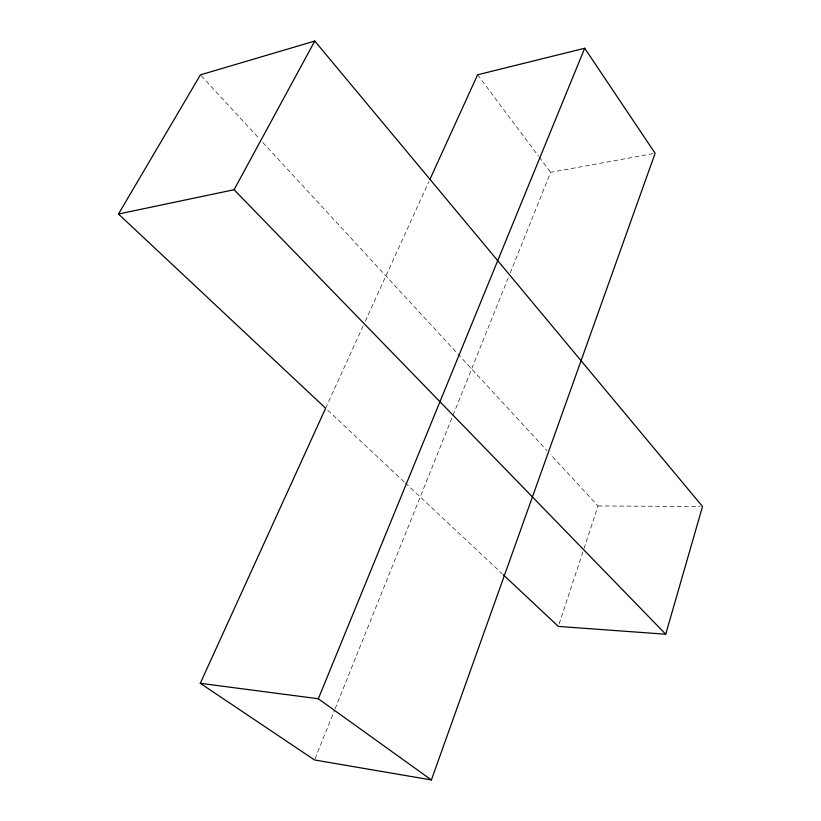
<?xml version="1.0" encoding="UTF-8"?>
<svg xmlns="http://www.w3.org/2000/svg" width="821" height="821" viewBox="0 0 821 821"><rect width="100%" height="100%" fill="white"/><g stroke="black" fill="none" stroke-linecap="round" stroke-linejoin="round"><path stroke-width="0.62" stroke-dasharray="4.11 3.08" d="M559.132 623.981L583.598 549.762M583.998 548.541L598.037 505.962L550.429 454.341M315.007 758.778L334.619 709.98M335.101 708.79L509.718 274.193M510.2 273.013L550.645 172.348L653.855 153.506M363.169 325.855L325.629 408.232L404.455 482.143M365.283 321.216L428.839 181.769M598.037 505.962L699.964 506.485M405.389 483.015L502.339 573.92M201.299 75.809L259.364 138.77M262.833 142.526L546.96 450.585M477.596 74.783L538.473 156.093M539.233 157.109L550.645 172.348"/><path stroke-width="1.23" d="M503.273 574.792L558.331 626.413L665.728 634.223L702.519 506.495L314.771 41.05L200.427 74.865L118.481 214.024L325.629 408.232L200.273 683.298L314.535 759.969L431.394 779.95L655.117 153.281L584.696 48.254L477.596 74.783L429.896 179.44M200.273 683.298L318.322 698.753L584.696 48.254M118.481 214.024L234.088 189.723L314.771 41.05M318.322 698.753L431.394 779.95M234.088 189.723L665.728 634.223"/></g></svg>
